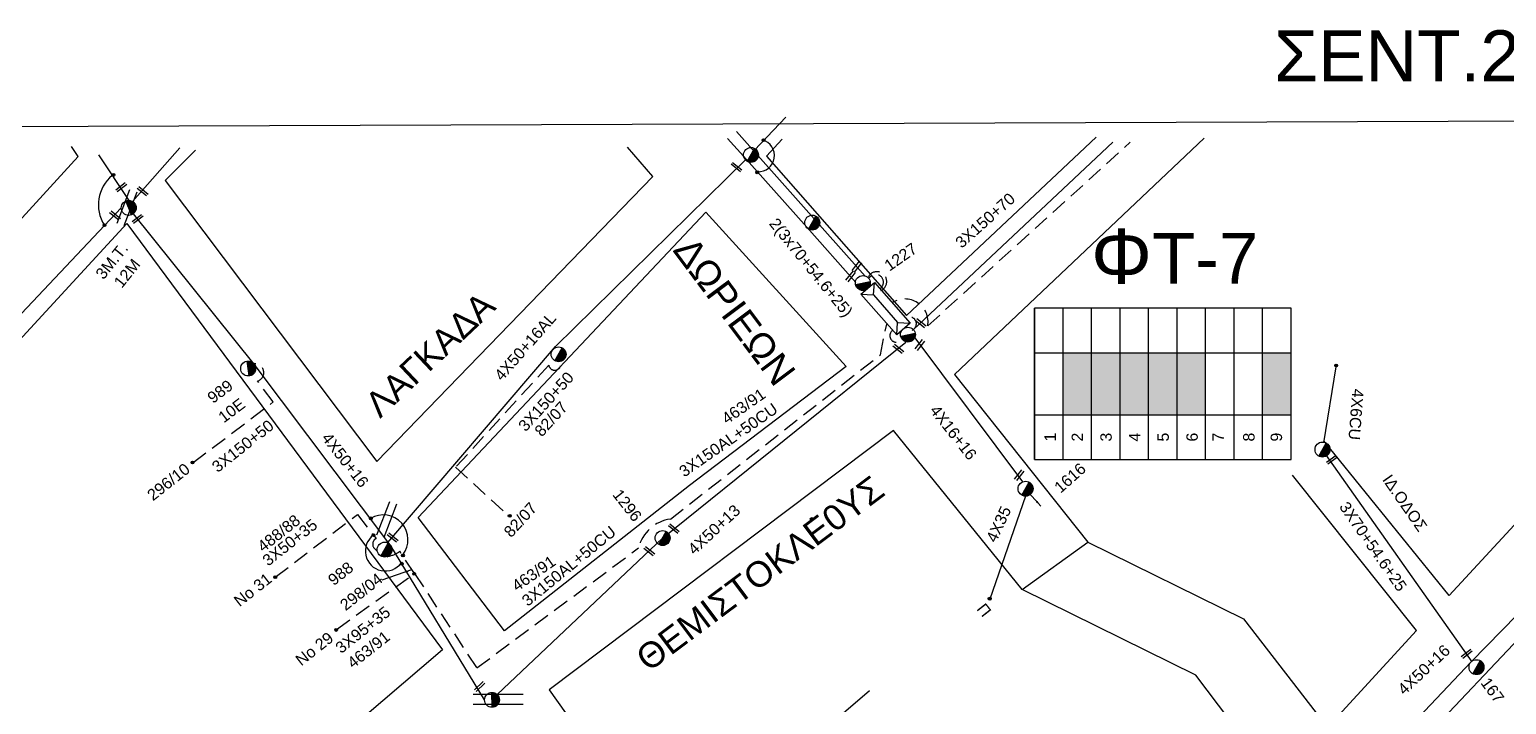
# Model space of a CAD drawing. Header units: millimetres. Extents: x 3156 to 5307, y 1191 to 2273.
# Drawn here: x 3707.9 to 3941.1, y 2151.4 to 2257.9 of the extents above; entities that cross this region are included whole.
import ezdxf
from ezdxf.enums import TextEntityAlignment as Align

# ---------------------------------------------------------------- set-up
doc = ezdxf.new("R2010")
doc.units = ezdxf.units.MM
doc.linetypes.add('DASHED', pattern=[19.05, 12.7, -6.35])
for name, color, linetype in [('Άγνωστα', 7, 'Continuous'), ('Ασφαλειοκιβώτια Χ.Τ 9 αναχωρήσεων', 7, 'Continuous'), ('Γυμνά εναέρια ΧΤ και ΦΟΠ (3Φ)   4x50+16AL', 7, 'Continuous'), ('Επιγραφές - Σχήματα', 7, 'Continuous'), ('Καλώδια ΧΤ   3x150+50CU', 7, 'DASHED'), ('Καλώδια ΧΤ   3x150+70AL', 7, 'DASHED'), ('Καλώδια ΧΤ   3x150AL+50XLPE', 7, 'DASHED'), ('Καλώδια ΧΤ   3X50+35', 7, 'DASHED'), ('Καλώδια ΧΤ   3x95+35 CU', 7, 'DASHED'), ('Μηχανική τομή', 7, 'Continuous'), ('Στύλος ΦΜ', 7, 'Continuous'), ('Στύλος ΦΜ @ 1', 7, 'Continuous'), ('Συνδέσεις', 7, 'Continuous'), ('Συνεστραμμένα ΧΤ   3x70+54.6+25 AL', 7, 'SYN_LINE'), ('Συνεστραμμένα ΧΤ   4x120+25 AL', 7, 'SYN_LINE'), ('Τομή', 7, 'Continuous'), ('Υποσταθμός εναέριος 2 στύλων', 7, 'Continuous'), ('Υποσταθμός πόλεως', 7, 'Continuous'), ('Υπόβαθρο ΔΕΗ', 7, 'Continuous')]:
    doc.layers.add(name, color=color, linetype=linetype)
doc.styles.add('arial', font='arial.ttf')
doc.styles.get("Standard").update_dxf_attribs({"font": 'arial.ttf'})
doc.linetypes.add('SYN_LINE', pattern='A,0.5,-0.0001,["/\\/\\/\\/",Standard,S=0.1,R=0,X=0,Y=-0.05],-0.25', length=0.7501)
doc.dimstyles.new('ISO-25', dxfattribs={"dimtxt": 2.5, "dimasz": 2.5, "dimexe": 1.25, "dimexo": 0.625, "dimtad": 1, "dimtxsty": 'Standard', "dimcen": 2.5, "dimadec": 0, "dimazin": 0, "dimtfac": 1, "dimtmove": 0, "dimatfit": 3, "dimfxl": 1, "dimarcsym": 0})

# ---------------------------------------------------------------- blocks, each defined once
blk = doc.blocks.new('ΥΠΑΡΧΩΝ ΤΣΙΜΕΝΤΕΝΙΟΣ ΣΤΥΛΟΣ')
at = {"layer": 'Στύλος ΦΜ'}
blk.add_hatch(color=7, dxfattribs=at).paths.add_polyline_path([(-1.29, -2.28, 0.574793), (2.62, 0, 0.268822), (1.3, 2.27)])
at = {"layer": 'Στύλος ΦΜ', "color": 7}
blk.add_line((-1.29, -2.28), (1.3, 2.27), dxfattribs=at)
blk.add_circle((0, 0), 2.62, dxfattribs=at)
at = {"layer": 'Στύλος ΦΜ', "flags": 4}
for tag, p in [('ΑΡΙΘΜΟΣ', (-4.68, 8.05)), ('ΤΥΠΟΣ', (-4.91, 3.03))]:
    blk.add_attdef(tag, p, '', height=4, dxfattribs=at)
blk = doc.blocks.new('ΥΠΟΣΤΑΘΜΟΣ ΕΝΑΕΡΙΟΣ ΕΠΙ 2 ΣΤΥΛΩΝ')
at = {"layer": 'Υποσταθμός εναέριος 2 στύλων', "linetype": 'Continuous'}
for points in [[(-11.97, -2.11, 0.574793), (-8.45, -0.07, 0.268822), (-9.64, 1.98)], [(9.68, -2.15, 0.574793), (13.19, -0.1, 0.268822), (12.01, 1.95)]]:
    blk.add_hatch(color=256, dxfattribs=at).paths.add_polyline_path(points)
for p, q in [((-11.97, -2.11), (-9.64, 1.98)), ((9.68, -2.15), (12.01, 1.95))]:
    blk.add_line(p, q, dxfattribs=at)
for centre in [(-10.81, -0.07), (10.84, -0.1)]:
    blk.add_circle(centre, 2.36, dxfattribs=at)
at = {"layer": 'Υποσταθμός πόλεως', "linetype": 'Continuous', "ltscale": 40}
blk.add_lwpolyline([(-8.57, 2.82), (8.57, 2.82), (8.57, -2.82), (-8.57, -2.82)], close=True, dxfattribs=at)
for points in [[(-5.75, 0), (-8.57, 2.82)], [(-8.57, -2.82), (-5.75, 0)], [(-5.75, 0), (5.75, 0)], [(5.75, 0), (8.57, 2.82)], [(8.57, -2.82), (5.75, 0)]]:
    blk.add_lwpolyline(points, dxfattribs=at)
at = {"layer": 'Υποσταθμός εναέριος 2 στύλων', "ltscale": 40, "flags": 1}
for tag, p in [('ΜΕΤΑΣΧΗΜΑΤΙΣΜΟΣ', (14.09, 2.51)), ('ΙΣΧΥΣ', (14.07, -0.28)), ('ΑΡΙΘΜΟΣ', (14.19, -3))]:
    blk.add_attdef(tag, p, '', height=1.8, dxfattribs=at)
blk = doc.blocks.new('_ΣΥΝΔΕΣΗ')
at = {"layer": 'Συνδέσεις', "linetype": 'SYN_LINE', "ltscale": 40}
blk.add_hatch(color=256, dxfattribs=at).paths.add_polyline_path([(0.5, -0.01, 1), (-0.5, -0.01, 1)])
at = {"layer": 'Συνδέσεις'}
blk.add_circle((0, -0.01), 0.5, dxfattribs=at)
blk = doc.blocks.new('ΤΟΜΗ')
at = {"layer": 'Τομή', "ltscale": 40}
for p, q in [((-5.68, 0), (5.68, 0)), ((5.68, -2.33), (-5.68, -2.33))]:
    blk.add_line(p, q, dxfattribs=at)
blk = doc.blocks.new('ΜΗΧΑΝΙΚΗ ΤΟΜΗ')
at = {"layer": 'Μηχανική τομή', "ltscale": 40}
for p, q in [((-1.89, 0.78), (1.89, 0.78)), ((1.89, 0), (-1.89, 0))]:
    blk.add_line(p, q, dxfattribs=at)
blk = doc.blocks.new('ΑΣΦΑΛΕΙΟΚΙΒΩΤΙΟ ΥΠΟΣΤΑΘΜΟΥ 9 ΑΝΑΧΩΡΗΣΕΩΝ')
at = {"layer": 'Ασφαλειοκιβώτια Χ.Τ 9 αναχωρήσεων', "ltscale": 40}
for p, q in [((-23.8, 40.36), (24.02, 40.36)), ((-9.72, 40.36), (-9.72, -40.64)), ((9.94, 40.36), (9.94, -40.64)), ((-23.8, 31.36), (24.02, 31.36)), ((-23.8, 22.36), (24.02, 22.36)), ((-23.8, 13.36), (24.02, 13.36)), ((-23.8, 4.36), (24.02, 4.36)), ((-23.8, -4.64), (24.02, -4.64)), ((-23.8, -13.64), (24.02, -13.64)), ((-23.8, -22.64), (24.02, -22.64)), ((-23.8, -31.64), (24.02, -31.64))]:
    blk.add_line(p, q, dxfattribs=at)
at = {"layer": 'Ασφαλειοκιβώτια Χ.Τ 9 αναχωρήσεων'}
blk.add_lwpolyline([(-23.8, -40.64), (24.02, -40.64), (24.02, 40.36), (-23.8, 40.36)], close=True, dxfattribs=at)
for s, p in [('1', (-18.12, 33.62)), ('2', (-18.12, 25.05)), ('3', (-18.12, 15.98)), ('4', (-18.12, 6.96)), ('5', (-18.12, -2.05)), ('6', (-18.12, -11.19)), ('7', (-18.12, -19.43)), ('8', (-18.12, -29.12)), ('9', (-18.12, -37.81))]:
    blk.add_text(s, height=3.6, dxfattribs=at).set_placement(p)
at = {"layer": 'Ασφαλειοκιβώτια Χ.Τ 9 αναχωρήσεων', "ltscale": 40}
for tag, height, p in [('ΟΝΟΜΑ', 5, (-0.16, 44.31)), ('ΚΕΙΜΕΝΟ 1', 2, (17.06, 35.59)), ('ΚΕΙΜΕΝΟ 2', 2, (17.06, 26.88)), ('ΚΕΙΜΕΝΟ 3', 2, (17.06, 17.69)), ('ΚΕΙΜΕΝΟ 4', 2, (17.06, 8.71)), ('ΚΕΙΜΕΝΟ 5', 2, (17.06, -0.13)), ('ΚΕΙΜΕΝΟ 6', 2, (17.06, -9.05)), ('ΚΕΙΜΕΝΟ 7', 2, (17.06, -18.13)), ('ΚΕΙΜΕΝΟ 8', 2, (17.06, -26.85)), ('ΚΕΙΜΕΝΟ 9', 2, (17.06, -35.99)), ('ΣΧ', 2, (-0.1, -42.64))]:
    blk.add_attdef(tag, text='', height=height, dxfattribs=at).set_placement(p, align=Align.MIDDLE_CENTER)

msp = doc.modelspace()

# ---------------------------------------------------------------- hatches: boundary and pattern name
at = {"layer": 'Ασφαλειοκιβώτια Χ.Τ 9 αναχωρήσεων'}
for color, points in [(2, [(3875.58, 2206.92), (3871.08, 2206.92), (3871.08, 2197.09), (3875.58, 2197.09)]), (1, [(3880.08, 2206.92), (3875.58, 2206.92), (3875.58, 2197.09), (3880.08, 2197.09)]), (30, [(3884.58, 2206.92), (3880.08, 2206.92), (3880.08, 2197.09), (3884.58, 2197.09)]), (85, [(3889.08, 2206.92), (3884.58, 2206.92), (3884.58, 2197.09), (3889.08, 2197.09)]), (5, [(3893.58, 2206.92), (3889.08, 2206.92), (3889.08, 2197.09), (3893.58, 2197.09)])]:
    msp.add_hatch(color=color, dxfattribs=at).paths.add_polyline_path(points)
at = {"layer": 'Καλώδια ΧΤ   3x150+50CU', "ltscale": 0.2}
h = msp.add_hatch(color=151, dxfattribs=at)
h.dxf.hatch_style = 1
h.paths.add_polyline_path([(3907.08, 2206.92), (3902.58, 2206.92), (3902.58, 2197.09), (3907.08, 2197.09)])

# ---------------------------------------------------------------- linework, layer by layer
at = {"layer": 'Άγνωστα', "color": 151}
for points in [[(3724.13, 2230.79), (3731.59, 2239.26)], [(3764.64, 2176.87), (3743.35, 2205.13), (3724.28, 2228.85)]]:
    msp.add_lwpolyline(points, dxfattribs=at)
at = {"layer": 'Άγνωστα', "color": 6}
msp.add_lwpolyline([(3718.76, 2238.15), (3723.54, 2230.95)], dxfattribs=at)
at = {"layer": 'Άγνωστα', "color": 1}
for points in [[(3781.73, 2152.96), (3807.85, 2177.65), (3846.28, 2208.6)], [(3847.67, 2209.27), (3864.7, 2186.53)], [(3779.73, 2152.13), (3764.96, 2176.44), (3764.69, 2176.8)]]:
    msp.add_lwpolyline(points, dxfattribs=at)
at = {"layer": 'Άγνωστα', "color": 151, "linetype": 'DASHED', "ltscale": 0.2}
msp.add_lwpolyline([(3733.7, 2189.57), (3746.38, 2199.15), (3743.89, 2202.45, 0.9173), (3743.35, 2205.13, -2.484552)], format="xyb", dxfattribs=at)
at = {"layer": 'Άγνωστα', "color": 1, "linetype": 'SYN_LINE', "ltscale": 10}
msp.add_lwpolyline([(3865.16, 2184.27), (3859.53, 2168.02)], dxfattribs=at)
at = {"layer": 'Γυμνά εναέρια ΧΤ και ΦΟΠ (3Φ)   4x50+16AL', "color": 85, "linetype": 'Continuous', "ltscale": 0.2}
msp.add_line((3822.36, 2238.9), (3827.33, 2244.11), dxfattribs=at)
at = {"layer": 'Γυμνά εναέρια ΧΤ και ΦΟΠ (3Φ)   4x50+16AL', "color": 5}
msp.add_lwpolyline([(3878.95, 2240.15), (3847.46, 2210.57)], dxfattribs=at)
at = {"layer": 'Γυμνά εναέρια ΧΤ και ΦΟΠ (3Φ)   4x50+16AL', "color": 151, "ltscale": 40}
msp.add_lwpolyline([(3764.45, 2176.96), (3790.94, 2207.92), (3820.92, 2237.35)], dxfattribs=at)
at = {"layer": 'Γυμνά εναέρια ΧΤ και ΦΟΠ (3Φ)   4x50+16AL', "color": 6, "ltscale": 40}
msp.add_lwpolyline([(3722.36, 2229.77), (3690.8, 2196.43), (3660.25, 2162.05)], dxfattribs=at)
at = {"layer": 'Γυμνά εναέρια ΧΤ και ΦΟΠ (3Φ)   4x50+16AL', "color": 1}
msp.add_lwpolyline([(3942.78, 2165.52), (3935.53, 2158.1), (3911.69, 2132.92)], dxfattribs=at)
at = {"layer": 'Καλώδια ΧΤ   3x150+50CU', "color": 1, "linetype": 'SYN_LINE', "ltscale": 15}
msp.add_line((3912.24, 2192.69), (3914.23, 2204.71), dxfattribs=at)
at = {"layer": 'Καλώδια ΧΤ   3x150+50CU', "color": 151, "ltscale": 0.2}
msp.add_lwpolyline([(3789.86, 2204.93), (3775.16, 2188.83), (3783.44, 2181.24)], dxfattribs=at)
msp.add_lwpolyline([(3768.67, 2172.07), (3766.35, 2175.57, -0.10901), (3764.33, 2174.72)], format="xyb", dxfattribs=at)
at = {"layer": 'Καλώδια ΧΤ   3x150+50CU', "linetype": 'Continuous', "ltscale": 0.2}
for centre, radius, start, end in [((3822.95, 2238.03), 2.56, 267.4887, 74.241), ((3724.67, 2230.28), 5.92, 129.1382, 213.04), ((3763.74, 2177.41), 3.9, 321.9727, 121.0089), ((3764.06, 2175.61), 3.15, 126.3718, 323.6601)]:
    msp.add_arc(centre, radius, start, end, dxfattribs=at)
at = {"layer": 'Καλώδια ΧΤ   3x150+50CU', "color": 2, "ltscale": 0.2}
msp.add_arc((3841.69, 2218.15), 1.55, 294.5582, 155.4737, dxfattribs=at)
at = {"layer": 'Καλώδια ΧΤ   3x150+50CU', "color": 85, "ltscale": 0.2}
msp.add_arc((3841.49, 2218.03), 1.23, 310.678, 151.3713, dxfattribs=at)
at = {"layer": 'Καλώδια ΧΤ   3x150+50CU', "color": 5, "ltscale": 0.2}
msp.add_arc((3846.85, 2211.48), 1.07, 293.2193, 125.5236, dxfattribs=at)
at = {"layer": 'Καλώδια ΧΤ   3x150+50CU', "color": 1, "ltscale": 0.2}
msp.add_arc((3844.81, 2209.62), 1.07, 128.6022, 338.1161, dxfattribs=at)
at = {"layer": 'Καλώδια ΧΤ   3x150+50CU', "color": 151, "ltscale": 0.2}
msp.add_arc((3790.82, 2205.13), 0.975, 192.0906, 23.0352, dxfattribs=at)
at = {"layer": 'Καλώδια ΧΤ   3x150+70AL', "color": 30, "linetype": 'DASHED', "ltscale": 0.2}
msp.add_lwpolyline([(3844.12, 2214.8, -0.653055), (3849.72, 2211.16), (3881.69, 2240.13)], format="xyb", dxfattribs=at)
at = {"layer": 'Καλώδια ΧΤ   3x150AL+50XLPE', "color": 151, "ltscale": 0.2}
msp.add_lwpolyline([(3768.67, 2172.07), (3778.51, 2157.16), (3804.04, 2176.09, -0.305625), (3809.1, 2180.66), (3842.24, 2206.59), (3843.23, 2211.43)], format="xyb", dxfattribs=at)
at = {"layer": 'Καλώδια ΧΤ   3X50+35', "color": 1, "linetype": 'DASHED', "ltscale": 0.2}
msp.add_lwpolyline([(3746.69, 2171.48), (3759.66, 2181.38), (3762.62, 2177.59, 0.669531), (3762.78, 2175.71)], format="xyb", dxfattribs=at)
at = {"layer": 'Καλώδια ΧΤ   3x95+35 CU', "color": 151, "ltscale": 0.2}
msp.add_lwpolyline([(3756.37, 2163.25), (3768.67, 2172.07)], dxfattribs=at)
at = {"layer": 'Συνεστραμμένα ΧΤ   3x70+54.6+25 AL', "color": 2, "linetype": 'SYN_LINE', "ltscale": 15}
msp.add_line((3819.52, 2241.84), (3839.85, 2218.99), dxfattribs=at)
at = {"layer": 'Συνεστραμμένα ΧΤ   3x70+54.6+25 AL', "color": 1, "ltscale": 20}
msp.add_line((3935.69, 2158.1), (3912.58, 2190.86), dxfattribs=at)
at = {"layer": 'Συνεστραμμένα ΧΤ   3x70+54.6+25 AL', "color": 85, "linetype": 'SYN_LINE', "ltscale": 15}
msp.add_lwpolyline([(3838.37, 2218), (3830.62, 2226.72), (3820.61, 2237.95), (3818.08, 2240.74)], dxfattribs=at)
at = {"layer": 'Υπόβαθρο ΔΕΗ', "linetype": 'Continuous', "ltscale": 0.2}
msp.add_line((5162.12, 2247.76), (3234.44, 2240.91), dxfattribs=at)
at = {"layer": 'Υπόβαθρο ΔΕΗ'}
for p, q in [((3932.05, 2168.57), (3912.24, 2193)), ((3926.88, 2163.07), (3907.34, 2187.59))]:
    msp.add_line(p, q, dxfattribs=at)
for points in [[(3620.3, 2239.08), (3660.21, 2177.33), (3715.54, 2237.87), (3714.5, 2239.47)], [(3734.1, 2238.89), (3729.32, 2234.11), (3762.74, 2189.72), (3806.33, 2234.71), (3802.3, 2239.35)], [(3826.74, 2240.64), (3824.23, 2237.94), (3846.35, 2212.8), (3876.31, 2240.91)], [(3893.38, 2240.8), (3853.95, 2203.45), (3874.99, 2176.99), (3899.6, 2164.9), (3912.84, 2147.78), (3926.88, 2163.07)], [(3667.8, 2167.15), (3723.23, 2227.3), (3773.11, 2160.03), (3714.06, 2109.57), (3667.8, 2167.15)], [(3782.88, 2163.03), (3769.24, 2180.92), (3814.67, 2229.12), (3836.85, 2204.73), (3812.12, 2185.95), (3782.88, 2163.03)], [(3932.05, 2168.57), (3963.53, 2202.64)], [(3904.73, 2139.24), (3892.03, 2156), (3864.65, 2169.53), (3844.31, 2194.62), (3789.91, 2153.69), (3809.17, 2126.67), (3840.51, 2153.6)], [(3864.65, 2169.53), (3874.99, 2176.99)]]:
    msp.add_lwpolyline(points, dxfattribs=at)
msp.add_lwpolyline([(4024.44, 2070.6), (3999.08, 2035.91), (3920.02, 2137.47), (3945.92, 2164.79), (3953.54, 2164.43)], close=True, dxfattribs=at)

# ---------------------------------------------------------------- block references
at = {"layer": 'Ασφαλειοκιβώτια Χ.Τ 9 αναχωρήσεων', "xscale": 0.5, "yscale": 0.5, "zscale": 0.5, "rotation": 90}
msp.add_blockref('ΑΣΦΑΛΕΙΟΚΙΒΩΤΙΟ ΥΠΟΣΤΑΘΜΟΥ 9 ΑΝΑΧΩΡΗΣΕΩΝ', (3886.76, 2201.95), dxfattribs=at)
at = {"layer": 'Μηχανική τομή'}
for p, xscale, yscale, zscale, rotation in [((3819.64, 2236.36), 0.4999999999993107, 0.4999999999993107, 0.4999999999993107, 141.2040913495769), ((3722.49, 2232.88), 0.4999999999991391, 0.4999999999991391, 0.4999999999991391, 37.16174065570258), ((3725.86, 2232.55), 0.4999999999993107, 0.4999999999993107, 0.4999999999993107, 141.2040913495769), ((3721.49, 2228.71), 0.4999999999993107, 0.4999999999993107, 0.4999999999993107, 141.2040913495769), ((3725.07, 2227.87), 0.4999999999991391, 0.4999999999991391, 0.4999999999991391, 37.16174065570258), ((3838.67, 2220.36), 0.4999999999994531, 0.4999999999994531, 0.4999999999994531, 51.20409134955661), ((3837.68, 2218.84), 0.4999999999994531, 0.4999999999994531, 0.4999999999994531, 51.20409134955661), ((3848.72, 2211.73), 0.4999999999993107, 0.4999999999993107, 0.4999999999993107, 141.2040913495769), ((3848.62, 2208), 0.4999999999994531, 0.4999999999994531, 0.4999999999994531, 51.20409134955661), ((3845.21, 2207.68), 0.4999999999993107, 0.4999999999993107, 0.4999999999993107, 141.2040913495769), ((3913.67, 2189.87), 0.4999999999993773, 0.4999999999993773, 0.4999999999993773, 36.98769481465663), ((3864.31, 2187.46), 0.4999999999994531, 0.4999999999994531, 0.4999999999994531, 51.20409134955661), ((3765.36, 2177.89), 0.4999999999993107, 0.4999999999993107, 0.4999999999993107, 141.2040913495769), ((3809.75, 2179.29), 0.4999999999993107, 0.4999999999993107, 0.4999999999993107, 141.2040913495769), ((3805.86, 2175.74), 0.4999999999993107, 0.4999999999993107, 0.4999999999993107, 141.2040913495769), ((3934.95, 2159.24), 0.4999999999993773, 0.4999999999993773, 0.4999999999993773, 36.98769481465663), ((3779.11, 2154.09), 0.499999999999426, 0.499999999999426, 0.499999999999426, 43.85519455263782)]:
    msp.add_blockref('ΜΗΧΑΝΙΚΗ ΤΟΜΗ', p, dxfattribs=dict(at, xscale=xscale, yscale=yscale, zscale=zscale, rotation=rotation))
at = {"layer": 'Στύλος ΦΜ @ 1', "ltscale": 40, "xscale": 0.4499999999998181, "yscale": 0.4499999999998181, "zscale": 0.4499999999998181}
for p in [(3821.8, 2238.13), (3831.48, 2227.45), (3791.43, 2206.66), (3912.05, 2191.63), (3865.16, 2185.45), (3807.85, 2177.66), (3763.95, 2175.83), (3936.37, 2157.28)]:
    msp.add_blockref('ΥΠΑΡΧΩΝ ΤΣΙΜΕΝΤΕΝΙΟΣ ΣΤΥΛΟΣ', p, dxfattribs=at)
at = {"layer": 'Στύλος ΦΜ @ 1', "ltscale": 40}
ref = msp.add_blockref('ΥΠΑΡΧΩΝ ΤΣΙΜΕΝΤΕΝΙΟΣ ΣΤΥΛΟΣ', (3723.54, 2229.77), dxfattribs=dict(at, xscale=0.4499999999997727, yscale=0.4499999999997727, zscale=0.4499999999997727, rotation=51.16698852762846))
ref.add_attrib('ΤΥΠΟΣ', '3M.T.', (3719.56, 2218.34), dxfattribs={"layer": '', "height": 1.8, "rotation": 51.167, "flags": 4})
ref.add_attrib('ΑΡΙΘΜΟΣ', '12M', (3722.45, 2216.99), dxfattribs={"layer": '', "height": 1.8, "rotation": 51.167, "flags": 4})
ref = msp.add_blockref('ΥΠΑΡΧΩΝ ΤΣΙΜΕΝΤΕΝΙΟΣ ΣΤΥΛΟΣ', (3742.41, 2204.42), dxfattribs=dict(at, xscale=0.449999999999956, yscale=0.449999999999956, zscale=0.449999999999956, rotation=36.9705346450686))
ref.add_attrib('ΤΥΠΟΣ', '989', (3736.84, 2198.81), dxfattribs={"layer": '', "height": 1.8, "rotation": 36.9705, "flags": 4})
ref.add_attrib('ΑΡΙΘΜΟΣ', '10E', (3738.55, 2195.74), dxfattribs={"layer": '', "height": 1.8, "rotation": 36.9705, "flags": 4})
ref = msp.add_blockref('ΥΠΑΡΧΩΝ ΤΣΙΜΕΝΤΕΝΙΟΣ ΣΤΥΛΟΣ', (3780.91, 2152.12), dxfattribs=dict(at, xscale=0.4499999999997312, yscale=0.4499999999997312, zscale=0.4499999999997312, rotation=30.42938197783451))
ref.add_attrib('ΤΥΠΟΣ', '987', (3777.61, 2144.65), dxfattribs={"layer": '', "height": 1.8, "rotation": 30.4294, "flags": 4})
ref.add_attrib('ΑΡΙΘΜΟΣ', '11EB', (3777.3, 2141.64), dxfattribs={"layer": '', "height": 1.8, "rotation": 30.4294, "flags": 4})
at = {"layer": 'Συνδέσεις'}
for p, xscale, yscale, zscale in [((3823.8, 2240.47), 0.4499999999998181, 0.4499999999998181, 0.4499999999998181), ((3721.12, 2234.98), 0.4499999999998181, 0.4499999999998181, 0.4499999999998181), ((3822.8, 2235.39), 0.4499999999998181, 0.4499999999998181, 0.4499999999998181), ((3719.71, 2227.06), 0.4499999999998181, 0.4499999999998181, 0.4499999999998181), ((3914.21, 2204.89), 0.4499999999998181, 0.4499999999998181, 0.4499999999998181), ((3733.62, 2189.58), 0.4499999999998181, 0.4499999999998181, 0.4499999999998181), ((3761.77, 2180.77), 0.4499999999998181, 0.4499999999998181, 0.4499999999998181), ((3783.7, 2181.18), 0.4499999999998181, 0.4499999999998181, 0.4499999999998181), ((3831.4, 2180.65), 0.4777242751394019, 0.4777242751394019, 0.4777242751394019), ((3762.19, 2178.11), 0.4499999999998181, 0.4499999999998181, 0.4499999999998181), ((3766.68, 2173.61), 0.4499999999998181, 0.4499999999998181, 0.4499999999998181), ((3766.85, 2174.9), 0.4499999999998181, 0.4499999999998181, 0.4499999999998181), ((3746.69, 2171.49), 0.4499999999998181, 0.4499999999998181, 0.4499999999998181), ((3768.61, 2172.03), 0.4499999999998181, 0.4499999999998181, 0.4499999999998181), ((3859.5, 2168.1), 0.4777242751394019, 0.4777242751394019, 0.4777242751394019), ((3756.31, 2163.16), 0.4499999999998181, 0.4499999999998181, 0.4499999999998181)]:
    msp.add_blockref('_ΣΥΝΔΕΣΗ', p, dxfattribs=dict(at, xscale=xscale, yscale=yscale, zscale=zscale))
at = {"layer": 'Τομή', "xscale": 0.4999999999998101, "yscale": 0.4999999999998101, "zscale": 0.4999999999998101, "rotation": 248.8837369223515}
for p in [(3723.81, 2229.58), (3764.83, 2180.38)]:
    msp.add_blockref('ΤΟΜΗ', p, dxfattribs=at)
at = {"layer": 'Τομή', "xscale": 0.6938552157673697, "yscale": 0.6938552157673697, "zscale": 0.6938552157673697}
msp.add_blockref('ΤΟΜΗ', (3781.9, 2153.03), dxfattribs=at)
at = {"layer": 'Υποσταθμός εναέριος 2 στύλων', "xscale": 0.5000000000002915, "yscale": 0.5000000000002915, "zscale": 0.5000000000002915, "rotation": 311.257885996111}
msp.add_blockref('ΥΠΟΣΤΑΘΜΟΣ ΕΝΑΕΡΙΟΣ ΕΠΙ 2 ΣΤΥΛΩΝ', (3843.06, 2213.87), dxfattribs=at)

# ---------------------------------------------------------------- texts
at = {"ltscale": 0.2, "char_height": 1.8, "width": 43.5158, "attachment_point": 1, "style": 'arial'}
for s, insert, rotation in [('1227', (3842.63, 2221.17), 34.9005), ('463/91', (3816.97, 2197.02), 34.9005), ('IΔ.ΟΔΟΣ', (3922.89, 2187.91), 304.7869), ('463/91', (3783.83, 2170.62), 34.9005)]:
    msp.add_mtext(s, dxfattribs=dict(at, insert=insert, rotation=rotation))
at = {"ltscale": 40, "char_height": 1.8, "width": 43.5158, "attachment_point": 1, "rotation": 38.2855, "style": 'arial'}
for s, insert in [('488/88', (3743.66, 2176.75)), ('988', (3754.8, 2171.47)), ('Nο 31', (3739.94, 2168.13)), ('298/04', (3756.68, 2167.51)), ('Nο 29', (3749.67, 2158.8)), ('463/91', (3757.84, 2158.39))]:
    msp.add_mtext(s, dxfattribs=dict(at, insert=insert))
at = {"layer": 'Άγνωστα', "ltscale": 40, "char_height": 1.8, "width": 43.5158, "attachment_point": 1, "style": 'arial'}
for s, insert, rotation in [('3X150+70', (3853.87, 2224.64), 41.6067), ('3X150+50', (3784.89, 2195.55), 47.743), ('82/07', (3787.45, 2194.73), 47.743), ('3X150+50', (3736.47, 2189.32), 38.2855), ('4X50+16', (3755.32, 2194.53), 308.1117), ('296/10', (3726.25, 2184.85), 38.2855), ('1616', (3869.49, 2185.98), 41.6067), ('82/07', (3782.6, 2178.83), 47.743), ('1296', (3801.26, 2185.59), 308.1117), ('4X50+13', (3811.64, 2176.21), 42.8494), ('4X35', (3858.85, 2177.57), 65.0872), ('3X95+35', (3755.97, 2160.75), 38.2855), ('4X50+16', (3923.73, 2154.08), 43.0577)]:
    msp.add_mtext(s, dxfattribs=dict(at, insert=insert, rotation=rotation))
at = {"layer": 'Άγνωστα', "char_height": 1.8, "attachment_point": 1, "style": 'arial'}
for s, insert, width, rotation in [('4X6CU', (3918.57, 2201.15), 35.9083, 265.5135), ('4X16+16', (3851.35, 2198.88), 43.5158, 308.1117), ('3X50+35', (3744.45, 2174.54), 43.5158, 38.2855), ('Π', (3858.76, 2167.56), 43.5158, 308.1117)]:
    msp.add_mtext(s, dxfattribs=dict(at, insert=insert, width=width, rotation=rotation))
at = {"layer": 'Γυμνά εναέρια ΧΤ και ΦΟΠ (3Φ)   4x50+16AL', "ltscale": 40, "width": 43.5158, "attachment_point": 1, "style": 'arial'}
for s, insert, char_height, rotation in [('ΛΑΓΚΑΔΑ', (3760.48, 2199.36), 4, 43.3501), ('4X50+16AL', (3781.12, 2203.52), 1.8, 48.7525), ('ΘΕΜΙΣΤΟKΛE0YΣ', (3803.22, 2159.62), 4, 36.8336), ('167', (3938.38, 2155.86), 1.8, 306.3865)]:
    msp.add_mtext(s, dxfattribs=dict(at, insert=insert, char_height=char_height, rotation=rotation))
at = {"layer": 'Καλώδια ΧΤ   3x150AL+50XLPE', "ltscale": 0.2, "char_height": 1.8, "width": 43.5158, "attachment_point": 1, "style": 'arial'}
for insert, rotation in [((3810.23, 2188.66), 34.9005), ((3785.41, 2168.17), 39.2968)]:
    msp.add_mtext('3X150AL+50CU', dxfattribs=dict(at, insert=insert, rotation=rotation))
at = {"layer": 'Συνεστραμμένα ΧΤ   3x70+54.6+25 AL', "ltscale": 0.2, "insert": (3916.08, 2183.62), "char_height": 1.8, "width": 43.5158, "attachment_point": 1, "rotation": 304.7869, "style": 'arial'}
msp.add_mtext('3X70+54.6+25', dxfattribs=at)
at = {"layer": 'Συνεστραμμένα ΧΤ   4x120+25 AL', "ltscale": 20, "insert": (3825.97, 2228.38), "char_height": 1.8, "width": 43.5158, "attachment_point": 1, "rotation": 309.0399, "style": 'arial'}
msp.add_mtext('2(3x70+54.6+25)', dxfattribs=at)
at = {"layer": 'Υπόβαθρο ΔΕΗ', "attachment_point": 1, "style": 'arial'}
for s, insert, char_height, width in [('{\\H1.083x;ΣΕΝΤ.26}', (3904.41, 2257.8), 7.4305, 85.5373), ('{\\H1.083x;Φ}T-7', (3875.49, 2226.49), 8, 92.0926)]:
    msp.add_mtext(s, dxfattribs=dict(at, insert=insert, char_height=char_height, width=width))
at = {"layer": 'Υπόβαθρο ΔΕΗ', "insert": (3812.81, 2225.66), "char_height": 4, "width": 60.9027, "attachment_point": 1, "rotation": 306.8046, "style": 'arial'}
msp.add_mtext('{\\H1.083x;ΔΩΡΙΕΩΝ}', dxfattribs=at)

# ---------------------------------------------------------------- leaders
at = {"layer": 'Επιγραφές - Σχήματα', "ltscale": 40}
for points in [[(3867.58, 2182.71), (3865.71, 2184.75)], [(3768.21, 2172.64), (3763.52, 2171.03)]]:
    msp.add_leader(points, dimstyle='ISO-25', override={"dimasz": 1, "dimtad": 0}, dxfattribs=at)

doc.saveas('drawing.dxf')
